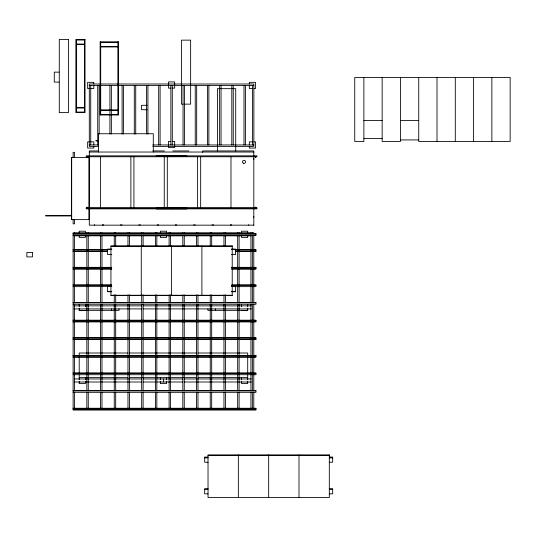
<?xml version="1.0" encoding="UTF-8"?>
<svg xmlns="http://www.w3.org/2000/svg" width="537" height="537" viewBox="0 0 537 537"><rect width="100%" height="100%" fill="white"/><g stroke="black" fill="none" stroke-linecap="round" stroke-linejoin="round"><path stroke-width="0.81" d="M76.429 40.027L84.477 40.027M100.694 42.383L117.878 42.383M76.429 44.047L84.477 44.047M76.429 44.598L84.477 44.598M100.694 46.41L117.878 46.41M100.694 46.954L117.878 46.954M59.01 72.139L54.291 72.139L54.291 82.107L59.01 82.107M89.303 85.443L253.86 85.443M170.806 88.108L168.484 88.108L168.484 81.919L174.673 81.919L174.673 88.108L172.357 88.108M89.182 88.538L87.638 88.538L87.638 82.342L93.827 82.342L93.827 83.893M90.733 88.538L93.827 88.538L93.827 85.443M252.424 88.538L249.329 88.538L249.329 85.443M253.974 88.538L255.525 88.538L255.525 82.342L249.329 82.342L249.329 83.893M183.164 104.138L181.506 104.138L181.506 40.141L190.642 40.141L190.642 104.138L184.829 104.138M147.151 105.306L141.513 105.306L141.513 109.729L147.151 109.729M76.429 107.494L84.477 107.494M76.429 108.038L84.477 108.038M100.694 109.857L117.878 109.857M100.694 110.4L117.878 110.4M76.429 112.065L84.477 112.065M100.694 114.421L117.878 114.421M363.878 120.583L382.163 120.583M400.448 120.583L418.732 120.583M363.878 138.405L382.163 138.405M400.448 139.929L418.732 139.929M98.358 140.419L95.888 140.419L95.888 140.963L98.358 140.963M170.806 141.432L168.484 141.432L168.484 147.621L174.673 147.621L174.673 141.432L172.357 141.432M89.182 141.862L87.638 141.862L87.638 148.051L93.827 148.051L93.827 146.5M90.733 141.862L93.827 141.862L93.827 144.956M252.424 141.862L249.329 141.862L249.329 144.956M253.974 141.862L255.525 141.862L255.525 148.051L249.329 148.051L249.329 146.5M89.303 144.956L98.493 144.956M152.783 144.956L253.86 144.956M98.493 146.386L89.303 146.386L89.303 84.007L253.86 84.007L253.86 146.386L152.783 146.386M98.459 150.944L89.303 150.944L89.303 225.164L253.86 225.164M152.897 150.944L164.456 150.944M172.78 150.944L188.923 150.944M89.303 152.025L253.86 152.025M156.341 156.576L186.816 156.576M86.256 156.757L256.908 156.757L256.908 155.844L86.256 155.844L86.256 156.851L87.075 156.851L87.075 157.677L87.169 156.757M89.169 157.569L71.502 157.569L71.502 219.613L89.169 219.613M86.256 207.953L256.908 207.953L256.908 208.866L86.256 208.866L86.256 207.866L87.075 207.866L87.075 207.04L87.169 207.953M86.256 208.047L256.908 208.047M156.341 208.141L186.816 208.141M71.455 215.411L45.692 215.411L45.692 215.961L71.455 215.961M73.119 233.595L255.961 233.595L255.961 235.266L73.119 235.266M73.119 233.796L255.961 233.796M73.119 235.065L255.961 235.065M74.791 235.824L141.674 235.824M143.345 235.824L155.052 235.824M156.723 235.824L182.661 235.824M184.332 235.824L251.289 235.824M110.937 246.261L232.219 246.261M111.77 249.074L107.588 249.074L107.588 254.598L111.77 254.598M231.393 249.074L235.575 249.074L235.575 254.598L231.393 254.598M107.588 249.457L111.77 249.457M231.393 249.457L235.575 249.457M73.119 249.739L107.507 249.739M235.83 249.739L255.961 249.739L255.961 251.41L235.83 251.41M73.119 249.947L107.507 249.947M235.83 249.947L255.961 249.947M73.119 251.209L107.507 251.209M235.83 251.209L255.961 251.209M73.119 251.41L107.507 251.41M73.119 267.352L111.703 267.352M231.635 267.352L255.961 267.352L255.961 269.024L231.635 269.024M73.119 267.56L111.703 267.56M231.635 267.56L255.961 267.56M73.119 268.822L111.703 268.822M231.635 268.822L255.961 268.822M73.119 269.024L111.703 269.024M73.119 284.966L111.703 284.966M231.635 284.966L255.961 284.966L255.961 286.637L235.83 286.637M73.119 285.174L111.703 285.174M231.635 285.174L255.961 285.174M111.77 286.214L107.588 286.214L107.588 291.732L111.77 291.732M231.393 286.214L235.575 286.214L235.575 291.732L231.393 291.732M73.119 286.637L111.77 286.597M231.393 286.597L235.575 286.597M107.588 291.349L111.77 291.349M231.393 291.349L235.575 291.349M110.937 295.256L232.219 295.256M73.119 302.579L255.961 302.579L255.961 304.251L73.119 304.251M73.119 302.787L255.961 302.787M73.958 305.862L141.708 305.862M143.386 305.862L155.092 305.862M156.764 305.862L251.289 305.862M73.958 308.909L141.708 308.909M143.386 308.909L155.092 308.909M156.764 308.909L251.289 308.909M79.214 310.346L118.999 310.346L118.999 308.909M247.705 310.346L207.913 310.346L207.913 308.909M85.41 310.487L79.214 310.487L79.214 308.164M241.509 310.487L247.705 310.487L247.705 308.164M73.119 320.193L255.961 320.193L255.961 321.864L73.119 321.864M73.119 320.401L255.961 320.401M73.119 321.663L255.961 321.663M73.119 337.807L255.961 337.807L255.961 339.478L73.119 339.478M73.119 338.015L255.961 338.015M73.119 339.277L255.961 339.277M127.833 353.004L79.214 353.004L79.214 355.44M129.511 353.004L196.569 353.004M198.247 353.004L247.705 353.004L247.705 355.44M73.119 355.42L255.961 355.42L255.961 357.092L73.119 357.092M73.119 355.628L255.961 355.628M73.119 356.89L255.961 356.89M73.119 373.034L255.961 373.034L255.961 374.705L73.119 374.705M73.119 373.242L255.961 373.242M79.214 377.377L127.833 377.377M129.511 377.377L196.569 377.377M198.247 377.377L247.705 377.377M74.791 378.954L141.674 378.954M143.345 378.954L155.052 378.954M156.723 378.954L182.661 378.954M184.332 378.954L251.289 378.954M74.791 382.002L141.674 382.002M143.345 382.002L155.052 382.002M156.723 382.002L182.661 382.002M184.332 382.002L251.289 382.002M73.119 390.647L255.961 390.647L255.961 392.319L73.119 392.319M73.119 390.855L255.961 390.855M73.119 408.261L255.961 408.261L255.961 409.932L73.119 409.932L73.119 232.776L253.8 232.776L253.8 233.595M73.119 408.469L255.961 408.469M73.119 409.731L255.961 409.731M208.034 455.591L329.315 455.591M208.027 457.061L204.678 457.061L204.678 462.25L208.027 462.25M329.322 457.061L332.672 457.061L332.672 462.25L329.322 462.25M204.678 457.886L208.027 457.886M329.322 457.886L332.672 457.886M208.027 488.643L204.678 488.643L204.678 493.832L208.027 493.832M329.322 488.643L332.672 488.643L332.672 493.832L329.322 493.832M204.678 489.462L208.027 489.462M329.322 489.462L332.672 489.462M491.865 77.462L491.865 141.453M473.58 77.462L473.58 141.453M455.295 77.462L455.295 141.453M437.011 77.462L437.011 141.453M418.732 77.462L418.732 141.453L510.15 141.453L510.15 77.462L354.735 77.462L354.735 141.453L363.878 141.453L363.878 77.462M400.448 77.462L400.448 141.453L382.163 141.453L382.163 77.462M298.995 454.886L298.995 497.524M268.675 454.886L268.675 497.524M256.364 156.757L255.545 156.851L255.545 157.677L255.451 156.757M256.364 207.953L255.545 207.866L255.545 207.04L255.451 207.953M253.806 225.238L253.806 150.944L202.671 150.944L202.671 152.347M253.793 158.381L253.793 159.509M253.793 216.31L253.793 217.438M253.8 235.273L253.8 302.391M253.8 304.049L253.8 320.005M253.8 321.663L253.8 390.459M253.8 392.117L253.8 408.073M252.424 85.443L252.424 144.956M252.363 232.776L252.363 233.595M252.363 235.273L252.363 302.371M252.363 304.049L252.363 319.985M252.363 321.663L252.363 390.439M252.363 392.117L252.363 408.053M250.933 232.776L250.933 233.595M250.933 235.273L250.933 302.391M250.933 304.049L250.933 320.005M250.933 321.663L250.933 390.459M250.933 392.117L250.933 408.073M248.738 224.614L248.738 225.164M247.705 232.756L247.705 231.205L241.509 231.205L241.509 232.756M247.705 235.85L247.705 237.394L241.509 237.394L241.509 235.85M247.705 304.291L247.705 306.614M247.705 357.065L247.705 373.316M247.705 374.94L247.705 379.699M247.705 381.25L247.705 383.572L241.509 383.572L241.509 381.25M245.429 85.443L245.429 144.956M243.999 85.443L243.999 144.956M241.509 304.291L241.509 306.614M241.509 377.377L241.509 379.699M239.106 232.776L239.106 233.595M239.106 235.273L239.106 302.391M239.106 304.049L239.106 320.005M239.106 321.663L239.106 390.459M239.106 392.117L239.106 408.073M238.354 454.886L238.354 497.524M237.676 232.776L237.676 233.595M237.676 235.273L237.676 302.391M237.676 304.049L237.676 320.005M237.676 321.663L237.676 390.459M237.676 392.117L237.676 408.073M235.709 150.991L235.709 88.659L217.425 88.659L217.425 150.991M233.246 85.443L233.246 144.956M231.809 85.443L231.809 144.956M231.554 224.614L231.554 225.164M230.984 156.757L230.984 207.953M230.454 224.614L230.454 225.164M225.399 232.776L225.399 233.595M225.399 235.273L225.399 246.194M225.399 294.82L225.399 302.391M225.399 304.049L225.399 320.005M225.399 321.663L225.399 390.459M225.399 392.117L225.399 408.073M223.963 232.776L223.963 233.595M223.963 235.273L223.963 246.194M223.963 294.82L223.963 302.391M223.963 304.049L223.963 320.005M223.963 321.663L223.963 390.459M223.963 392.117L223.963 408.073M221.056 85.443L221.056 144.956M219.62 85.443L219.62 144.956M215.458 308.909L215.458 310.346M213.27 224.614L213.27 225.164M212.169 224.614L212.169 225.164M211.685 232.776L211.685 233.595M211.685 235.273L211.685 246.194M211.685 294.82L211.685 302.391M211.685 304.049L211.685 320.005M211.685 321.663L211.685 390.459M211.685 392.117L211.685 408.073M210.249 232.776L210.249 233.595M210.249 235.273L210.249 246.194M210.249 294.82L210.249 302.391M210.249 304.049L210.249 320.005M210.249 321.663L210.249 390.459M210.249 392.117L210.249 408.073M208.866 85.443L208.866 144.956M207.43 85.443L207.43 144.956M201.899 245.933L201.899 295.585M200.663 156.757L200.663 207.953M197.972 232.776L197.972 233.595M197.972 235.273L197.972 246.194M197.972 294.82L197.972 302.391M197.972 304.049L197.972 320.005M197.972 321.663L197.972 390.459M197.972 392.117L197.972 408.073M197.616 156.757L197.616 207.953M196.676 85.443L196.676 144.956M196.535 232.776L196.535 233.595M196.535 235.273L196.535 246.194M196.535 294.82L196.535 302.391M196.535 304.049L196.535 320.005M196.535 321.663L196.535 390.459M196.535 392.117L196.535 408.073M195.24 85.443L195.24 144.956M194.985 224.614L194.985 225.164M193.884 224.614L193.884 225.164M186.816 156.67L186.816 155.757L156.341 155.757L156.341 156.67M186.816 208.047L186.816 208.96L156.341 208.96L156.341 208.047M184.486 85.443L184.486 144.956M184.258 232.776L184.258 233.595M184.258 235.273L184.258 246.194M184.258 294.82L184.258 302.391M184.258 304.049L184.258 320.005M184.258 321.663L184.258 390.459M184.258 392.117L184.258 408.073M183.05 85.443L183.05 144.956M182.822 232.776L182.822 233.595M182.822 235.273L182.822 246.194M182.822 294.82L182.822 302.391M182.822 304.049L182.822 320.005M182.822 321.663L182.822 390.459M182.822 392.117L182.822 408.073M176.7 224.614L176.7 225.164M175.599 224.614L175.599 225.164M172.296 85.443L172.296 144.956M171.578 155.844L171.578 156.757M171.578 207.953L171.578 208.866M171.578 245.933L171.578 295.585M170.867 85.443L170.867 144.956M170.544 232.776L170.544 233.595M170.544 235.273L170.544 246.194M170.544 294.82L170.544 302.391M170.544 304.049L170.544 320.005M170.544 321.663L170.544 390.459M170.544 392.117L170.544 408.073M169.108 232.776L169.108 233.595M169.108 235.273L169.108 246.194M169.108 294.82L169.108 302.391M169.108 304.049L169.108 320.005M169.108 321.663L169.108 390.459M169.108 392.117L169.108 408.073M167.296 156.757L167.296 207.953M166.557 232.756L166.557 231.205L160.362 231.205L160.362 232.756M166.557 235.85L166.557 237.394L160.362 237.394L160.362 235.85M166.557 377.377L166.557 379.699M166.557 381.25L166.557 383.572L160.362 383.572L160.362 381.25M164.248 156.757L164.248 207.953M163.409 378.954L163.409 382.002M160.362 377.377L160.362 379.699M160.107 85.443L160.107 144.956M158.677 85.443L158.677 144.956M158.415 224.614L158.415 225.164M157.321 224.614L157.321 225.164M156.831 232.776L156.831 233.595M156.831 235.273L156.831 246.194M156.831 294.82L156.831 302.391M156.831 304.049L156.831 320.005M156.831 321.663L156.831 390.459M156.831 392.117L156.831 408.073M155.401 232.776L155.401 233.595M155.401 235.273L155.401 246.194M155.401 294.82L155.401 302.391M155.401 304.049L155.401 320.005M155.401 321.663L155.401 390.459M155.401 392.117L155.401 408.073M153.293 152.025L153.293 133.74L98.446 133.74L98.446 152.025M147.917 85.443L147.917 134.055M146.487 85.443L146.487 134.055M143.117 232.776L143.117 233.595M143.117 235.273L143.117 246.194M143.117 294.82L143.117 302.391M143.117 304.049L143.117 320.005M143.117 321.663L143.117 390.459M143.117 392.117L143.117 408.073M141.687 232.776L141.687 233.595M141.687 235.273L141.687 246.194M141.687 294.82L141.687 302.391M141.687 304.049L141.687 320.005M141.687 321.663L141.687 390.459M141.687 392.117L141.687 408.073M141.258 245.933L141.258 295.585M140.13 224.614L140.13 225.164M139.036 224.614L139.036 225.164M135.727 85.443L135.727 134.055M134.297 85.443L134.297 134.055M133.928 156.757L133.928 207.953M130.88 156.757L130.88 207.953M129.404 232.776L129.404 233.595M129.404 235.273L129.404 246.194M129.404 294.82L129.404 302.391M129.404 304.049L129.404 320.005M129.404 321.663L129.404 390.459M129.404 392.117L129.404 408.073M127.974 232.776L127.974 233.595M127.974 235.273L127.974 246.194M127.974 294.82L127.974 302.391M127.974 304.049L127.974 320.005M127.974 321.663L127.974 390.459M127.974 392.117L127.974 408.073M123.537 85.443L123.537 134.055M122.107 85.443L122.107 134.055M121.845 224.614L121.845 225.164M120.751 224.614L120.751 225.164M117.878 41.839L117.878 114.972M115.69 232.776L115.69 233.595M115.69 235.273L115.69 246.194M115.69 294.82L115.69 302.391M115.69 304.049L115.69 320.005M115.69 321.663L115.69 390.459M115.69 392.117L115.69 408.073M114.26 232.776L114.26 233.595M114.26 235.273L114.26 246.194M114.26 294.82L114.26 302.391M114.26 304.049L114.26 320.005M114.26 321.663L114.26 390.459M114.26 392.117L114.26 408.073M111.461 308.909L111.461 310.346M111.347 85.443L111.347 134.055M109.917 85.443L109.917 134.055M103.56 224.614L103.56 225.164M102.466 224.614L102.466 225.164M101.976 232.776L101.976 233.595M101.976 235.273L101.976 302.391M101.976 304.049L101.976 320.005M101.976 321.663L101.976 390.459M101.976 392.117L101.976 408.073M100.694 41.839L100.694 114.972M100.553 156.757L100.553 207.953M100.547 232.776L100.547 233.595M100.547 235.273L100.547 302.391M100.547 304.049L100.547 320.005M100.547 321.663L100.547 390.459M100.547 392.117L100.547 408.073M99.157 85.443L99.157 134.055M97.727 85.443L97.727 144.956M94.418 224.614L94.418 225.164M90.733 85.443L90.733 144.956M88.981 157.569L88.981 219.613M88.263 232.776L88.263 233.595M88.263 235.273L88.263 302.391M88.263 304.049L88.263 320.005M88.263 321.663L88.263 390.459M88.263 392.117L88.263 408.073M86.833 232.776L86.833 233.595M86.833 235.273L86.833 302.391M86.833 304.049L86.833 320.005M86.833 321.663L86.833 390.459M86.833 392.117L86.833 408.073M85.41 232.756L85.41 231.205L79.214 231.205L79.214 232.756M85.41 235.85L85.41 237.394L79.214 237.394L79.214 235.85M85.41 304.291L85.41 306.614M85.41 377.377L85.41 379.699M85.41 381.25L85.41 383.572L79.214 383.572L79.214 381.25M84.477 39.476L84.477 112.609M79.214 304.291L79.214 306.614M79.214 357.065L79.214 373.316M79.214 374.94L79.214 379.699M76.429 39.476L76.429 112.609M74.549 157.334L74.549 152.347L73.119 152.347L73.119 157.334M74.549 219.68L74.549 223.835L73.119 223.835L73.119 219.68M74.549 232.776L74.549 233.595M74.549 235.273L74.549 302.391M74.549 304.049L74.549 320.005M74.549 321.663L74.549 390.459M74.549 392.117L74.549 408.073M71.683 157.569L71.683 219.613M71.293 214.31L71.293 215.411M68.421 39.476L59.278 39.476L59.278 112.609L68.421 112.609L68.421 39.476M85.021 39.476L75.878 39.476L75.878 112.609L85.021 112.609L85.021 39.476M118.429 41.839L100.144 41.839L100.144 114.972L118.429 114.972L118.429 41.839M232.219 245.933L110.937 245.933L110.937 295.585L232.219 295.585L232.219 245.933M32.489 252.484L26.85 252.484L26.85 256.901L32.489 256.901L32.489 252.484M329.315 454.886L208.034 454.886L208.034 497.524L329.315 497.524L329.315 454.886M243.254 163.188A1.524 1.524 0 0 0 245.537 161.872A1.524 1.524 0 0 0 243.254 160.55A1.524 1.524 0 0 0 243.254 163.188"/></g></svg>
